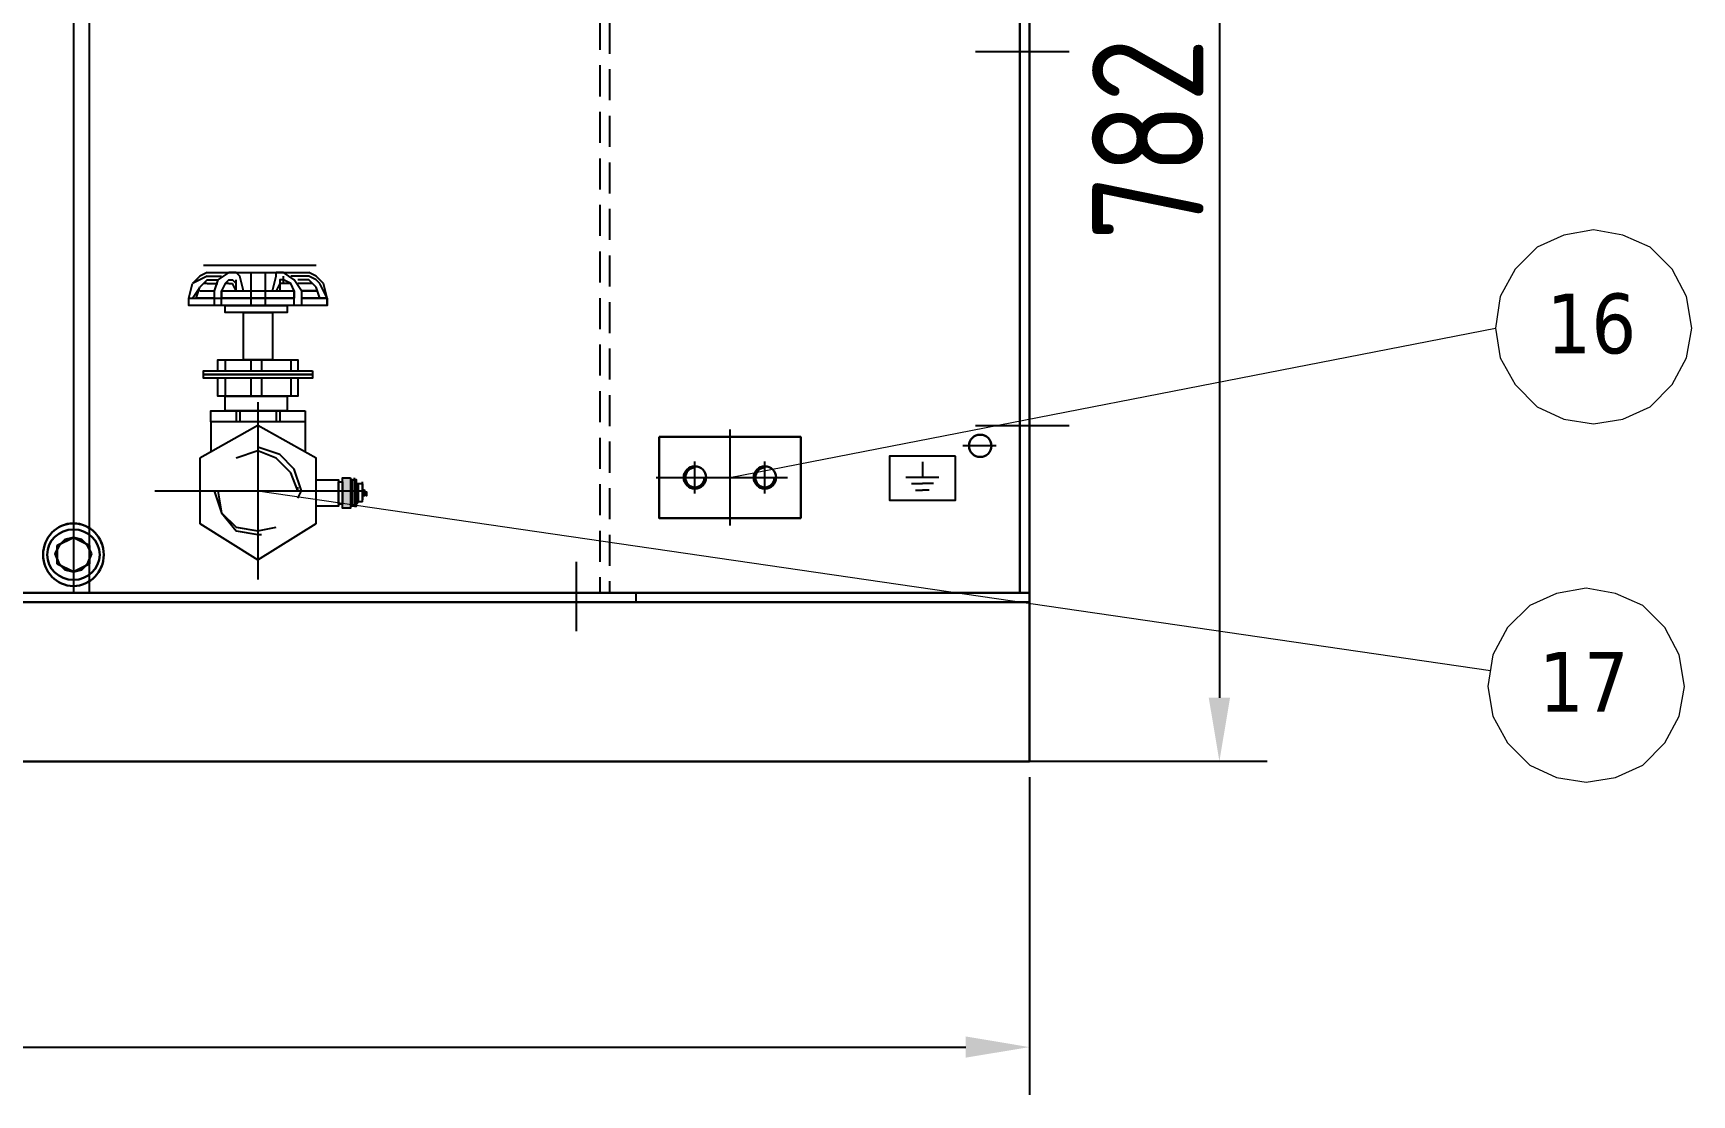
# Model space of a CAD drawing. Header units: millimetres. Extents: x 208456 to 224154, y -159503 to -153953.
# Drawn here: x 218347 to 219390, y -156856 to -156189 of the extents above; entities that cross this region are included whole.
import ezdxf

# ---------------------------------------------------------------- set-up
doc = ezdxf.new("R2010")
doc.units = ezdxf.units.MM
doc.header["$LTSCALE"] = 13
for name, pattern in [('CENTER', [50.8, 31.75, -6.35, 6.35, -6.35]), ('CENTERX2', [101.6, 63.5, -12.7, 12.7, -12.7]), ('DASHED', [0.75, 0.5, -0.25])]:
    doc.linetypes.add(name, pattern=pattern)
for name, color, linetype in [('1', 4, 'Continuous'), ('3中心线层', 1, 'CENTER'), ('4虚线层', 6, 'DASHED'), ('粗实线', 4, 'Continuous')]:
    doc.layers.add(name, color=color, linetype=linetype)
doc.layers.add('标注、文本', color=3, linetype='Continuous', lineweight=25)
doc.layers.add('铁心', color=3, linetype='Continuous', lineweight=0)
doc.styles.get("Standard").update_dxf_attribs({"font": 'gbenor.shx', "bigfont": 'gbcbig.shx'})
doc.styles.add('Tahoma$001', font='tahoma.ttf', dxfattribs={"height": 2.159784})
doc.dimstyles.new('1-15', dxfattribs={"dimscale": 20, "dimtxt": 3.5, "dimasz": 2, "dimexe": 1.5, "dimexo": 0.5, "dimgap": 0.5, "dimtad": 1, "dimtoh": 1, "dimdec": 1, "dimdsep": 46, "dimtxsty": 'Standard', "dimcen": 2.5, "dimclrd": 3, "dimclre": 3, "dimclrt": 3, "dimadec": 0, "dimazin": 2, "dimtfac": 1, "dimtdec": 1, "dimtmove": 0, "dimatfit": 2, "dimfxl": 1, "dimarcsym": 0})

# ---------------------------------------------------------------- blocks, each defined once
blk = doc.blocks.new('257561')
at = {"layer": '标注、文本'}
for p, q in [((856.87, 2219.06), (856.87, 2214.09)), ((851.69, 2214.09), (862.06, 2214.09)), ((853.4, 2212.22), (856.87, 2212.22)), ((860.35, 2212.22), (856.87, 2212.22)), ((854.71, 2210.17), (856.87, 2210.17)), ((859.04, 2210.17), (856.87, 2210.17))]:
    blk.add_line(p, q, dxfattribs=at)
blk = doc.blocks.new('A$C3970166B')
at = {"layer": '标注、文本', "color": 4, "lineweight": 30}
for points in [[(20.32, 13.55), (18.63, 16.93), (16.09, 19.47), (12.7, 20.32), (9.31, 19.47), (6.77, 16.93), (5.08, 13.55), (6.77, 9.31), (9.31, 6.77), (12.7, 5.93), (16.09, 6.77), (18.63, 9.31)], [(19.47, 16.93), (12.7, 20.32), (5.93, 16.93), (5.93, 9.31), (12.7, 5.93), (19.47, 9.31)]]:
    blk.add_lwpolyline(points, close=True, dxfattribs=at)
for major_axis, ratio in [((0, 13.12), 0.967742), ((-11.01, 0), 0.961538)]:
    blk.add_ellipse((12.7, 13.12), major_axis=major_axis, ratio=ratio, start_param=0, end_param=6.283185, dxfattribs=at)
blk = doc.blocks.new('A$C5DBA7796')
at = {"layer": '1', "color": 1, "linetype": 'CENTERX2', "lineweight": -3, "ltscale": 0.1}
for p, q in [((36.02, 61.85), (36.02, 0)), ((0, 30.93), (72.03, 30.93))]:
    blk.add_line(p, q, dxfattribs=at)
at = {"layer": '粗实线'}
for points in [[(18.24, 107.13), (15.7, 105.86), (13.16, 103.32)], [(18.24, 105.86), (15.7, 104.59), (13.16, 103.32)], [(18.24, 104.59), (16.97, 103.32), (15.7, 102.05)], [(28.4, 107.13), (25.86, 107.13), (22.05, 104.59), (20.78, 100.78)], [(25.86, 104.59), (24.59, 103.32), (23.32, 100.78)], [(28.4, 100.78), (28.4, 103.32), (27.13, 104.59)], [(30.94, 100.78), (29.67, 105.86), (28.4, 107.13)], [(28.4, 103.32), (28.4, 104.59)], [(41.1, 100.78), (42.37, 105.86), (42.37, 107.13)], [(44.91, 104.59), (43.64, 104.59), (43.64, 103.32), (43.64, 100.78)], [(51.26, 100.78), (48.72, 104.59), (44.91, 107.13)], [(48.72, 100.78), (47.45, 103.32), (44.91, 104.59)], [(58.88, 103.32), (56.34, 105.86), (53.8, 107.13)], [(57.61, 103.32), (56.34, 104.59), (53.8, 105.86)], [(56.34, 102.05), (55.07, 103.32), (53.8, 104.59)], [(18.24, 103.32), (16.97, 103.32), (15.7, 102.05)], [(25.86, 103.32), (24.59, 103.32), (23.32, 100.78)], [(23.32, 95.7), (23.32, 100.78), (23.32, 98.24)], [(28.4, 100.78), (27.13, 103.32)], [(44.91, 103.32), (43.64, 103.32)], [(48.72, 100.78), (47.45, 103.32), (44.91, 103.32)], [(48.72, 95.7), (48.72, 100.78), (48.72, 98.24)], [(56.34, 102.05), (55.07, 103.32), (53.8, 103.32)], [(60.15, 98.24), (60.15, 95.7), (11.89, 95.7), (11.89, 98.24)], [(51.26, 98.24), (60.15, 98.24), (60.15, 95.7), (11.89, 95.7), (11.89, 98.24), (20.78, 98.24)], [(23.32, 98.24), (48.72, 98.24)], [(22.05, 72.84), (22.05, 76.65), (49.99, 76.65), (49.99, 72.84)], [(49.99, 70.3), (49.99, 63.95), (22.05, 63.95), (22.05, 70.3)], [(49.99, 30.93), (47.45, 37.28), (42.37, 42.36), (36.02, 44.9), (28.4, 42.36)], [(49.99, 28.39), (51.26, 30.93), (48.72, 38.55), (43.64, 43.63), (36.02, 46.17)], [(20.78, 30.93), (23.32, 23.31), (28.4, 16.96), (36.02, 15.69), (37.29, 15.69)], [(22.05, 30.93), (23.32, 23.31), (28.4, 18.23), (36.02, 16.96), (42.37, 18.23)], [(49.99, 30.93), (49.99, 32.2)]]:
    blk.add_lwpolyline(points, dxfattribs=at)
for points in [[(46.18, 95.7), (46.18, 93.16), (24.59, 93.16), (24.59, 95.7)], [(41.1, 93.16), (41.1, 76.65), (30.94, 76.65), (30.94, 93.16)], [(55.07, 72.84), (55.07, 71.57), (16.97, 71.57), (16.97, 72.84)], [(55.07, 71.57), (55.07, 70.3), (16.97, 70.3), (16.97, 71.57)], [(46.18, 63.95), (46.18, 58.87), (24.59, 58.87), (24.59, 63.95)], [(52.53, 58.87), (52.53, 55.06), (19.51, 55.06), (19.51, 58.87)], [(15.7, 42.36), (15.7, 19.5), (36.02, 6.8), (56.34, 19.5), (56.34, 42.36), (36.02, 53.79)]]:
    blk.add_lwpolyline(points, close=True, dxfattribs=at)
for points in [[(16.97, 109.67), (16.97, 109.67), (56.34, 109.67), (56.34, 109.67)], [(18.24, 107.13), (18.24, 107.13), (53.8, 107.13), (53.8, 107.13)], [(18.24, 105.86), (18.24, 105.86), (23.32, 105.86), (23.32, 105.86)], [(18.24, 104.59), (18.24, 104.59), (22.05, 104.59), (22.05, 104.59)], [(25.86, 104.59), (25.86, 104.59), (27.13, 104.59), (27.13, 104.59)], [(33.48, 107.13), (33.48, 107.13), (33.48, 95.7), (33.48, 95.7)], [(38.56, 107.13), (38.56, 107.13), (38.56, 95.7), (38.56, 95.7)], [(44.91, 107.13), (44.91, 107.13), (42.37, 107.13), (42.37, 107.13)], [(42.37, 105.86), (42.37, 105.86), (42.37, 107.13), (42.37, 107.13)], [(44.91, 104.59), (44.91, 104.59), (44.91, 105.86), (44.91, 105.86)], [(44.91, 103.32), (44.91, 103.32), (44.91, 104.59), (44.91, 104.59)], [(53.8, 105.86), (53.8, 105.86), (47.45, 105.86), (47.45, 105.86)], [(53.8, 104.59), (53.8, 104.59), (49.99, 104.59), (49.99, 104.59)], [(11.89, 98.24), (11.89, 98.24), (13.16, 103.32), (13.16, 103.32)], [(11.89, 98.24), (11.89, 98.24), (13.16, 103.32), (13.16, 103.32)], [(13.16, 98.24), (13.16, 98.24), (15.7, 102.05), (15.7, 102.05)], [(14.43, 98.24), (14.43, 98.24), (15.7, 102.05), (15.7, 102.05)], [(15.7, 100.78), (15.7, 100.78), (20.78, 100.78), (20.78, 100.78)], [(18.24, 103.32), (18.24, 103.32), (22.05, 103.32), (22.05, 103.32)], [(20.78, 100.78), (20.78, 100.78), (20.78, 95.7), (20.78, 95.7)], [(23.32, 100.78), (23.32, 100.78), (48.72, 100.78), (48.72, 100.78)], [(25.86, 103.32), (25.86, 103.32), (27.13, 103.32), (27.13, 103.32)], [(43.64, 103.32), (43.64, 103.32), (42.37, 100.78), (42.37, 100.78)], [(53.8, 103.32), (53.8, 103.32), (49.99, 103.32), (49.99, 103.32)], [(51.26, 100.78), (51.26, 100.78), (56.34, 100.78), (56.34, 100.78)], [(56.34, 100.78), (56.34, 100.78), (51.26, 100.78), (51.26, 100.78)], [(51.26, 100.78), (51.26, 100.78), (51.26, 95.7), (51.26, 95.7)], [(57.61, 98.24), (57.61, 98.24), (56.34, 102.05), (56.34, 102.05)], [(57.61, 98.24), (57.61, 98.24), (56.34, 102.05), (56.34, 102.05)], [(60.15, 98.24), (60.15, 98.24), (57.61, 103.32), (57.61, 103.32)], [(60.15, 98.24), (60.15, 98.24), (58.88, 103.32), (58.88, 103.32)], [(20.78, 98.24), (20.78, 98.24), (14.43, 98.24), (14.43, 98.24)], [(20.78, 98.24), (20.78, 98.24), (23.32, 98.24), (23.32, 98.24)], [(48.72, 98.24), (48.72, 98.24), (23.32, 98.24), (23.32, 98.24)], [(60.15, 98.24), (60.15, 98.24), (51.26, 98.24), (51.26, 98.24)], [(51.26, 98.24), (51.26, 98.24), (57.61, 98.24), (57.61, 98.24)], [(60.15, 95.7), (60.15, 95.7), (60.15, 98.24), (60.15, 98.24)], [(24.59, 76.65), (24.59, 76.65), (24.59, 72.84), (24.59, 72.84)], [(33.48, 76.65), (33.48, 76.65), (33.48, 72.84), (33.48, 72.84)], [(37.29, 76.65), (37.29, 76.65), (37.29, 72.84), (37.29, 72.84)], [(47.45, 76.65), (47.45, 76.65), (47.45, 72.84), (47.45, 72.84)], [(24.59, 70.3), (24.59, 70.3), (24.59, 63.95), (24.59, 63.95)], [(33.48, 70.3), (33.48, 70.3), (33.48, 63.95), (33.48, 63.95)], [(37.29, 70.3), (37.29, 70.3), (37.29, 63.95), (37.29, 63.95)], [(47.45, 70.3), (47.45, 70.3), (47.45, 63.95), (47.45, 63.95)], [(28.4, 58.87), (28.4, 58.87), (28.4, 55.06), (28.4, 55.06)], [(29.67, 58.87), (29.67, 58.87), (29.67, 55.06), (29.67, 55.06)], [(42.37, 58.87), (42.37, 58.87), (42.37, 55.06), (42.37, 55.06)], [(43.64, 58.87), (43.64, 58.87), (43.64, 55.06), (43.64, 55.06)], [(19.51, 55.06), (19.51, 55.06), (19.51, 44.9), (19.51, 44.9)], [(52.53, 55.06), (52.53, 55.06), (52.53, 44.9), (52.53, 44.9)]]:
    blk.add_open_spline(points, degree=3, dxfattribs=at)
blk = doc.blocks.new('*D1647')
at = {"layer": 'Defpoints', "color": 0, "lineweight": -3, "transparency": 16777216}
for p in [(217533.3, -156646.7), (218973.3, -156646.7), (218973.3, -156826.3)]:
    blk.add_point(p, dxfattribs=at)
at = {"layer": '标注、文本', "color": 3, "lineweight": -2, "transparency": 16777216}
for p, q in [((217533.3, -156656.7), (217533.3, -156856.3)), ((218973.3, -156656.7), (218973.3, -156856.3)), ((217573.3, -156826.3), (218933.3, -156826.3))]:
    blk.add_line(p, q, dxfattribs=at)
at = {"layer": '标注、文本', "color": 3, "lineweight": -3, "transparency": 16777216}
for points in [[(217573.3, -156819.6), (217573.3, -156832.9), (217533.3, -156826.3)], [(218933.3, -156819.6), (218933.3, -156832.9), (218973.3, -156826.3)]]:
    blk.add_solid(points, dxfattribs=at)
at = {"layer": '标注、文本', "color": 3, "transparency": 16777216, "insert": (218253.3, -156781.3), "char_height": 70, "attachment_point": 5}
blk.add_mtext('1440', dxfattribs=at)
blk = doc.blocks.new('*D1660')
at = {"layer": 'Defpoints', "color": 0, "lineweight": -3, "transparency": 16777216}
for p in [(218697.4, -155864.8), (218697.4, -156646.7), (219092.7, -156646.7)]:
    blk.add_point(p, dxfattribs=at)
at = {"layer": '标注、文本', "color": 3, "lineweight": -2, "transparency": 16777216}
for p, q in [((218707.4, -155864.8), (219122.7, -155864.8)), ((219092.7, -155904.8), (219092.7, -156606.7)), ((218707.4, -156646.7), (219122.7, -156646.7))]:
    blk.add_line(p, q, dxfattribs=at)
at = {"layer": '标注、文本', "color": 3, "lineweight": -3, "transparency": 16777216}
for points in [[(219086, -155904.8), (219099.4, -155904.8), (219092.7, -155864.8)], [(219086, -156606.7), (219099.4, -156606.7), (219092.7, -156646.7)]]:
    blk.add_solid(points, dxfattribs=at)
at = {"layer": '标注、文本', "color": 3, "transparency": 16777216, "insert": (219047.7, -156255.8), "char_height": 70, "attachment_point": 5, "rotation": 90}
blk.add_mtext('782', dxfattribs=at)

msp = doc.modelspace()

# ---------------------------------------------------------------- hatches: boundary and pattern name
at = {"layer": '粗实线'}
h = msp.add_hatch(color=256, dxfattribs=at)
h.dxf.hatch_style = 2
h.paths.add_polyline_path([(218541.405, -156468.49), (218541.405, -156487.54), (218546.485, -156487.54)])
h = msp.add_hatch(color=256, dxfattribs=at)
h.dxf.hatch_style = 2
h.paths.add_polyline_path([(218541.405, -156468.49), (218546.485, -156468.49), (218546.485, -156487.54)])

# ---------------------------------------------------------------- linework, layer by layer
at = {"layer": '1', "color": 1, "linetype": 'CENTERX2', "lineweight": -3, "ltscale": 0.1}
for p, q in [((218998.326, -156200.94), (218939.326, -156200.94)), ((218998.326, -156435.94), (218939.326, -156435.94)), ((218785, -156438.213), (218785, -156498.488)), ((218763, -156478.358), (218763, -156458.342)), ((218807, -156478.358), (218807, -156458.342)), ((218738.677, -156468.35), (218831.323, -156468.35)), ((218688.326, -156521.327), (218688.326, -156564.922))]:
    msp.add_line(p, q, dxfattribs=at)
at = {"layer": '3中心线层', "ltscale": 0.4}
msp.add_line((218952.3, -156448.44), (218931.37, -156448.44), dxfattribs=at)
at = {"layer": '4虚线层', "ltscale": 3}
for p, q in [((218703.326, -156033.82), (218703.326, -156540.74)), ((218709.326, -156036.305), (218709.326, -156540.74)), ((218843.326, -156540.74), (217539.326, -156540.74))]:
    msp.add_line(p, q, dxfattribs=at)
at = {"layer": '4虚线层', "ltscale": 5}
msp.add_line((218725.826, -156540.74), (218725.826, -156546.74), dxfattribs=at)
at = {"layer": '标注、文本'}
for p, q in [((218372.326, -155012.713), (218372.326, -156540.74)), ((218382.326, -155012.713), (218382.326, -156540.74))]:
    msp.add_line(p, q, dxfattribs=at)
at = {"layer": '标注、文本', "color": 4, "lineweight": 30}
for points in [[(218740.5, -156442.85), (218829.5, -156442.85), (218829.5, -156493.85), (218740.5, -156493.85)], [(218383.756, -156516.21), (218381.216, -156511.13), (218377.406, -156507.32), (218372.326, -156506.05), (218367.246, -156507.32), (218363.436, -156511.13), (218360.896, -156516.21), (218363.436, -156522.56), (218367.246, -156526.37), (218372.326, -156527.64), (218377.406, -156526.37), (218381.216, -156522.56)], [(218382.486, -156511.13), (218372.326, -156506.05), (218362.166, -156511.13), (218362.166, -156522.56), (218372.326, -156527.64), (218382.486, -156522.56)]]:
    msp.add_lwpolyline(points, close=True, dxfattribs=at)
at = {"layer": '标注、文本'}
msp.add_lwpolyline([(218926.814, -156454.89), (218885.294, -156454.89), (218885.294, -156482.599), (218926.814, -156482.599)], close=True, dxfattribs=at)
at = {"layer": '标注、文本', "color": 4, "lineweight": 30}
for centre in [(218763, -156468.35), (218807, -156468.35)]:
    msp.add_circle(centre, 7, dxfattribs=at)
at = {"layer": '标注、文本'}
for centre in [(218763, -156468.35), (218807, -156468.35)]:
    msp.add_arc(centre, 6, 90, 0, dxfattribs=at)
at = {"layer": '标注、文本', "color": 4, "lineweight": 30}
for major_axis, ratio in [((0, 19.685), 0.967742), ((-16.51, 0), 0.961538)]:
    msp.add_ellipse((218372.326, -156516.845), major_axis=major_axis, ratio=ratio, start_param=0, end_param=6.283185, dxfattribs=at)
at = {"layer": '粗实线', "lineweight": 30}
for p, q in [((218967.326, -156540.74), (218967.326, -154996.713)), ((218973.326, -156546.74), (218973.326, -154996.713)), ((217539.326, -156540.74), (218973.326, -156540.74)), ((217533.326, -156546.74), (218973.326, -156546.74)), ((218820.826, -156546.74), (217638.326, -156546.74)), ((218973.326, -156646.74), (218973.326, -156546.54)), ((217533.326, -156646.74), (218973.326, -156646.74))]:
    msp.add_line(p, q, dxfattribs=at)
at = {"layer": '粗实线'}
for points in [[(218546.485, -156468.49), (218546.485, -156487.54), (218541.405, -156487.54), (218541.405, -156468.49)], [(218541.405, -156471.03), (218541.405, -156485), (218538.865, -156485), (218538.865, -156471.03)], [(218549.025, -156469.76), (218549.025, -156486.27), (218547.755, -156486.27), (218547.755, -156469.76)], [(218555.375, -156476.11), (218555.375, -156479.92), (218554.105, -156479.92), (218554.105, -156476.11)]]:
    msp.add_lwpolyline(points, close=True, dxfattribs=at)
for points in [[(218524.895, -156469.76), (218538.865, -156469.76), (218538.865, -156486.27), (218524.895, -156486.27)], [(218550.295, -156485), (218550.295, -156471.03), (218550.295, -156469.76), (218549.025, -156469.76)], [(218551.565, -156483.73), (218551.565, -156472.3), (218550.295, -156472.3)], [(218554.105, -156483.73), (218554.105, -156472.3), (218551.565, -156472.3)], [(218554.105, -156472.3), (218554.105, -156473.57)], [(218556.645, -156477.38), (218556.645, -156478.65), (218555.375, -156478.65), (218555.375, -156477.38), (218556.645, -156477.38), (218556.645, -156479.92), (218556.645, -156477.38), (218556.645, -156478.65), (218556.645, -156479.92)], [(218549.025, -156486.27), (218550.295, -156486.27), (218550.295, -156485)], [(218551.565, -156483.73), (218550.295, -156485)], [(218554.105, -156483.73), (218554.105, -156482.46)]]:
    msp.add_lwpolyline(points, dxfattribs=at)
at = {"layer": '粗实线', "lineweight": 30}
msp.add_circle((218942.349, -156448.44), 7, dxfattribs=at)
at = {"layer": '粗实线'}
for points in [[(218549.025, -156469.76), (218549.025, -156469.76), (218549.025, -156468.49), (218549.025, -156468.49)], [(218547.755, -156469.76), (218547.755, -156469.76), (218546.485, -156469.76), (218546.485, -156469.76)], [(218554.105, -156472.3), (218554.105, -156472.3), (218554.105, -156471.03), (218554.105, -156471.03)], [(218554.105, -156473.57), (218554.105, -156473.57), (218554.105, -156482.46), (218554.105, -156482.46)], [(218547.755, -156486.27), (218547.755, -156486.27), (218546.485, -156486.27), (218546.485, -156486.27)], [(218549.025, -156486.27), (218549.025, -156486.27), (218549.025, -156485), (218549.025, -156485)], [(218554.105, -156483.73), (218554.105, -156483.73), (218551.565, -156483.73), (218551.565, -156483.73)], [(218554.105, -156483.73), (218554.105, -156483.73), (218554.105, -156482.46), (218554.105, -156482.46)]]:
    msp.add_open_spline(points, degree=3, dxfattribs=at)
at = {"layer": '铁心'}
for points in [[(219389.671, -156374.451), (219386.358, -156354.572), (219377.322, -156337.405), (219363.468, -156323.55), (219346.3, -156316.02), (219327.927, -156312.707), (219309.254, -156316.02), (219292.387, -156323.55), (219278.533, -156337.405), (219269.196, -156354.572), (219266.184, -156374.451), (219269.196, -156393.124), (219278.533, -156409.991), (219292.387, -156423.845), (219309.254, -156431.676), (219327.927, -156434.688), (219346.3, -156431.676), (219363.468, -156423.845), (219377.322, -156409.991), (219386.358, -156393.124)], [(219385.022, -156599.633), (219381.709, -156579.755), (219372.673, -156562.587), (219358.819, -156548.733), (219341.651, -156541.203), (219323.278, -156537.89), (219304.605, -156541.203), (219287.738, -156548.733), (219273.884, -156562.587), (219264.547, -156579.755), (219261.535, -156599.633), (219264.547, -156618.307), (219273.884, -156635.173), (219287.738, -156649.028), (219304.605, -156656.859), (219323.278, -156659.871), (219341.651, -156656.859), (219358.819, -156649.028), (219372.673, -156635.173), (219381.709, -156618.307)]]:
    msp.add_lwpolyline(points, close=True, dxfattribs=at)
for points in [[(218785, -156468.35), (219266.184, -156374.451), (219266.184, -156374.451)], [(218488.319, -156476.74), (219263.041, -156589.694), (219263.041, -156589.694)]]:
    msp.add_lwpolyline(points, dxfattribs=at)

# ---------------------------------------------------------------- block references
at = {"layer": '标注、文本'}
for name, p, xscale, yscale, zscale in [('A$C5DBA7796', (218423.49, -156532.409), 1.799999999988358, 1.799999999988358, 1.8), ('257561', (220619.78, -160896.601), -2, 2, 2), ('A$C3970166B', (218353.276, -156536.53), 1.5, 1.5, 1.5)]:
    msp.add_blockref(name, p, dxfattribs=dict(at, xscale=xscale, yscale=yscale, zscale=zscale))

# ---------------------------------------------------------------- texts
at = {"layer": '铁心', "style": 'Tahoma$001'}
for s, p in [('16', (219298.288, -156390.302)), ('17', (219293.639, -156615.485))]:
    msp.add_text(s, height=37.5893, dxfattribs=at).set_placement(p)

# ---------------------------------------------------------------- dimensions: what is measured, and where the dimension line sits
at = {"layer": '标注、文本'}
dim = msp.add_linear_dim(base=(219092.7, -156646.74), p1=(218697.388, -155864.783), p2=(218697.388, -156646.74), angle=90, dimstyle='1-15', dxfattribs=at)
dim.commit()
dim.dimension.update_dxf_attribs({"geometry": '*D1660', "text_midpoint": (219047.7, -156255.761)})
dim = msp.add_linear_dim(base=(218973.326, -156826.276), p1=(217533.326, -156646.74), p2=(218973.326, -156646.74), dimstyle='1-15', dxfattribs=at)
dim.commit()
dim.dimension.update_dxf_attribs({"geometry": '*D1647', "text_midpoint": (218253.326, -156781.276)})

doc.saveas('drawing.dxf')
